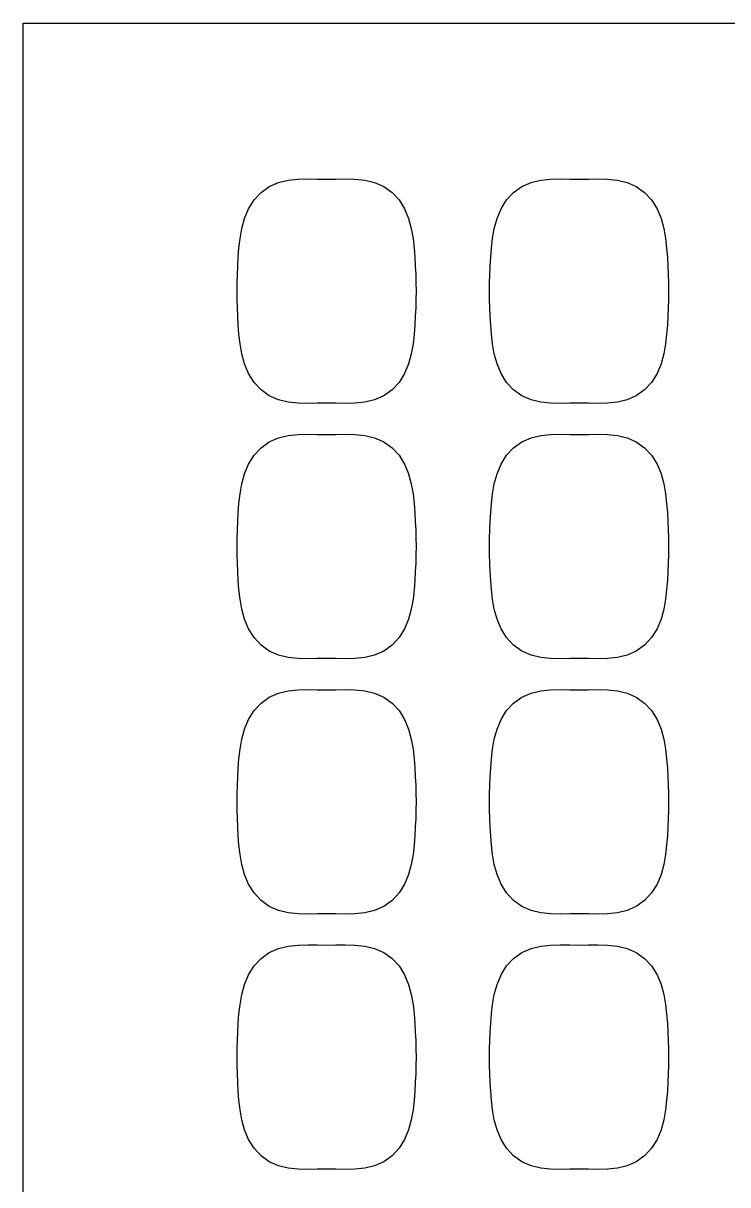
# Model space of a CAD drawing. Extents: x 0 to 108, y 0 to 104.
# Drawn here: x 0 to 28.35, y 56.84 to 103.58 of the extents above; entities that cross this region are included whole.
import ezdxf

# ---------------------------------------------------------------- set-up
doc = ezdxf.new("R2010")
doc.units = 0

msp = doc.modelspace()

# ---------------------------------------------------------------- linework, layer by layer
at = {"layer": 'Layer 1'}
for p, q in [((0, 103.576), (107.809, 103.576)), ((0, 0.000526), (0, 103.576)), ((10.271157, 97.168976), (10.662317, 97.264367)), ((10.662317, 97.264367), (11.058274, 97.305571)), ((11.058274, 97.305571), (11.448587, 97.312909)), ((11.448587, 97.312909), (11.829304, 97.3067)), ((11.829304, 97.3067), (12.203248, 97.302749)), ((12.203248, 97.302749), (12.577192, 97.3067)), ((12.577192, 97.3067), (12.957909, 97.312909)), ((12.957909, 97.312909), (13.348222, 97.305571)), ((13.348222, 97.305571), (13.744179, 97.264367)), ((13.744179, 97.264367), (14.135339, 97.168976)), ((20.431157, 97.168976), (20.822317, 97.264367)), ((20.822317, 97.264367), (21.218274, 97.305571)), ((21.218274, 97.305571), (21.608587, 97.312909)), ((21.608587, 97.312909), (21.989304, 97.3067)), ((21.989304, 97.3067), (22.363248, 97.302749)), ((22.363248, 97.302749), (22.737192, 97.3067)), ((22.737192, 97.3067), (23.117909, 97.312909)), ((23.117909, 97.312909), (23.508222, 97.305571)), ((23.508222, 97.305571), (23.904179, 97.264367)), ((23.904179, 97.264367), (24.295339, 97.168976)), ((9.287049, 96.463704), (9.568142, 96.767939)), ((9.568142, 96.767939), (9.900882, 97.005005)), ((9.900882, 97.005005), (10.271157, 97.168976)), ((14.135339, 97.168976), (14.505614, 97.005005)), ((14.505614, 97.005005), (14.838354, 96.767939)), ((14.838354, 96.767939), (15.119447, 96.463704)), ((19.447049, 96.463704), (19.728142, 96.767939)), ((19.728142, 96.767939), (20.060882, 97.005005)), ((20.060882, 97.005005), (20.431157, 97.168976)), ((24.295339, 97.168976), (24.665614, 97.005005)), ((24.665614, 97.005005), (24.998354, 96.767939)), ((24.998354, 96.767939), (25.279447, 96.463704)), ((9.065505, 96.107258), (9.287049, 96.463704)), ((15.119447, 96.463704), (15.340991, 96.107258)), ((19.225505, 96.107258), (19.447049, 96.463704)), ((25.279447, 96.463704), (25.500991, 96.107258)), ((8.903227, 95.718074), (9.065505, 96.107258)), ((15.340991, 96.107258), (15.503269, 95.718074)), ((19.063227, 95.718074), (19.225505, 96.107258)), ((25.500991, 96.107258), (25.663269, 95.718074)), ((8.792878, 95.315625), (8.903227, 95.718074)), ((15.503269, 95.718074), (15.613618, 95.315625)), ((18.952878, 95.315625), (19.063227, 95.718074)), ((25.663269, 95.718074), (25.773618, 95.315625)), ((8.67886, 94.529919), (8.722605, 94.916281)), ((8.722605, 94.916281), (8.792878, 95.315625)), ((15.613618, 95.315625), (15.683891, 94.916281)), ((15.683891, 94.916281), (15.727636, 94.529919)), ((18.83886, 94.529919), (18.882605, 94.916281)), ((18.882605, 94.916281), (18.952878, 95.315625)), ((25.773618, 95.315625), (25.843891, 94.916281)), ((25.843891, 94.916281), (25.887636, 94.529919)), ((8.650638, 94.159926), (8.67886, 94.529919)), ((15.727636, 94.529919), (15.755858, 94.159926)), ((18.810638, 94.159926), (18.83886, 94.529919)), ((25.887636, 94.529919), (25.915858, 94.159926)), ((8.6306, 93.805455), (8.650638, 94.159926)), ((15.755858, 94.159926), (15.775896, 93.805455)), ((18.7906, 93.805455), (18.810638, 94.159926)), ((25.915858, 94.159926), (25.935896, 93.805455)), ((8.615642, 93.462837), (8.6306, 93.805455)), ((15.775896, 93.805455), (15.790853, 93.462837)), ((18.775642, 93.462837), (18.7906, 93.805455)), ((25.935896, 93.805455), (25.950853, 93.462837)), ((8.602096, 92.7951), (8.605765, 93.127275)), ((8.605765, 93.127275), (8.615642, 93.462837)), ((15.790853, 93.462837), (15.800731, 93.127275)), ((15.800731, 93.127275), (15.8044, 92.7951)), ((18.762096, 92.7951), (18.765765, 93.127275)), ((18.765765, 93.127275), (18.775642, 93.462837)), ((25.950853, 93.462837), (25.960731, 93.127275)), ((25.960731, 93.127275), (25.9644, 92.7951)), ((8.605765, 92.462925), (8.602096, 92.7951)), ((15.8044, 92.7951), (15.800731, 92.462925)), ((18.765765, 92.462925), (18.762096, 92.7951)), ((25.9644, 92.7951), (25.960731, 92.462925)), ((8.615642, 92.127363), (8.605765, 92.462925)), ((8.6306, 91.784745), (8.615642, 92.127363)), ((15.790853, 92.127363), (15.775896, 91.784745)), ((15.800731, 92.462925), (15.790853, 92.127363)), ((18.775642, 92.127363), (18.765765, 92.462925)), ((18.7906, 91.784745), (18.775642, 92.127363)), ((25.950853, 92.127363), (25.935896, 91.784745)), ((25.960731, 92.462925), (25.950853, 92.127363)), ((8.650638, 91.430274), (8.6306, 91.784745)), ((15.775896, 91.784745), (15.755858, 91.430274)), ((18.810638, 91.430274), (18.7906, 91.784745)), ((25.935896, 91.784745), (25.915858, 91.430274)), ((8.67886, 91.060281), (8.650638, 91.430274)), ((15.755858, 91.430274), (15.727636, 91.060281)), ((18.83886, 91.060281), (18.810638, 91.430274)), ((25.915858, 91.430274), (25.887636, 91.060281)), ((8.722605, 90.673919), (8.67886, 91.060281)), ((8.792878, 90.274575), (8.722605, 90.673919)), ((15.683891, 90.673919), (15.613618, 90.274575)), ((15.727636, 91.060281), (15.683891, 90.673919)), ((18.882605, 90.673919), (18.83886, 91.060281)), ((18.952878, 90.274575), (18.882605, 90.673919)), ((25.843891, 90.673919), (25.773618, 90.274575)), ((25.887636, 91.060281), (25.843891, 90.673919)), ((8.903227, 89.872126), (8.792878, 90.274575)), ((15.613618, 90.274575), (15.503269, 89.872126)), ((19.063227, 89.872126), (18.952878, 90.274575)), ((25.773618, 90.274575), (25.663269, 89.872126)), ((9.065505, 89.482942), (8.903227, 89.872126)), ((15.503269, 89.872126), (15.340991, 89.482942)), ((19.225505, 89.482942), (19.063227, 89.872126)), ((25.663269, 89.872126), (25.500991, 89.482942)), ((9.287049, 89.126496), (9.065505, 89.482942)), ((15.340991, 89.482942), (15.119447, 89.126496)), ((19.447049, 89.126496), (19.225505, 89.482942)), ((25.500991, 89.482942), (25.279447, 89.126496)), ((9.568142, 88.822261), (9.287049, 89.126496)), ((9.900882, 88.585195), (9.568142, 88.822261)), ((14.838354, 88.822261), (14.505614, 88.585195)), ((15.119447, 89.126496), (14.838354, 88.822261)), ((19.728142, 88.822261), (19.447049, 89.126496)), ((20.060882, 88.585195), (19.728142, 88.822261)), ((24.998354, 88.822261), (24.665614, 88.585195)), ((25.279447, 89.126496), (24.998354, 88.822261)), ((10.271157, 88.421224), (9.900882, 88.585195)), ((10.662317, 88.325833), (10.271157, 88.421224)), ((14.135339, 88.421224), (13.744179, 88.325833)), ((14.505614, 88.585195), (14.135339, 88.421224)), ((20.431157, 88.421224), (20.060882, 88.585195)), ((20.822317, 88.325833), (20.431157, 88.421224)), ((24.295339, 88.421224), (23.904179, 88.325833)), ((24.665614, 88.585195), (24.295339, 88.421224)), ((11.058274, 88.284629), (10.662317, 88.325833)), ((11.448587, 88.277291), (11.058274, 88.284629)), ((11.829304, 88.2835), (11.448587, 88.277291)), ((12.203248, 88.287451), (11.829304, 88.2835)), ((12.577192, 88.2835), (12.203248, 88.287451)), ((12.957909, 88.277291), (12.577192, 88.2835)), ((13.348222, 88.284629), (12.957909, 88.277291)), ((13.744179, 88.325833), (13.348222, 88.284629)), ((21.218274, 88.284629), (20.822317, 88.325833)), ((21.608587, 88.277291), (21.218274, 88.284629)), ((21.989304, 88.2835), (21.608587, 88.277291)), ((22.363248, 88.287451), (21.989304, 88.2835)), ((22.737192, 88.2835), (22.363248, 88.287451)), ((23.117909, 88.277291), (22.737192, 88.2835)), ((23.508222, 88.284629), (23.117909, 88.277291)), ((23.904179, 88.325833), (23.508222, 88.284629)), ((10.271157, 86.896076), (10.662317, 86.991467)), ((10.662317, 86.991467), (11.058274, 87.032671)), ((11.058274, 87.032671), (11.448587, 87.040009)), ((11.448587, 87.040009), (11.829304, 87.0338)), ((11.829304, 87.0338), (12.203248, 87.029849)), ((12.203248, 87.029849), (12.577192, 87.0338)), ((12.577192, 87.0338), (12.957909, 87.040009)), ((12.957909, 87.040009), (13.348222, 87.032671)), ((13.348222, 87.032671), (13.744179, 86.991467)), ((13.744179, 86.991467), (14.135339, 86.896076)), ((20.431157, 86.896076), (20.822317, 86.991467)), ((20.822317, 86.991467), (21.218274, 87.032671)), ((21.218274, 87.032671), (21.608587, 87.040009)), ((21.608587, 87.040009), (21.989304, 87.0338)), ((21.989304, 87.0338), (22.363248, 87.029849)), ((22.363248, 87.029849), (22.737192, 87.0338)), ((22.737192, 87.0338), (23.117909, 87.040009)), ((23.117909, 87.040009), (23.508222, 87.032671)), ((23.508222, 87.032671), (23.904179, 86.991467)), ((23.904179, 86.991467), (24.295339, 86.896076)), ((9.287049, 86.190804), (9.568142, 86.495039)), ((9.568142, 86.495039), (9.900882, 86.732105)), ((9.900882, 86.732105), (10.271157, 86.896076)), ((14.135339, 86.896076), (14.505614, 86.732105)), ((14.505614, 86.732105), (14.838354, 86.495039)), ((14.838354, 86.495039), (15.119447, 86.190804)), ((19.447049, 86.190804), (19.728142, 86.495039)), ((19.728142, 86.495039), (20.060882, 86.732105)), ((20.060882, 86.732105), (20.431157, 86.896076)), ((24.295339, 86.896076), (24.665614, 86.732105)), ((24.665614, 86.732105), (24.998354, 86.495039)), ((24.998354, 86.495039), (25.279447, 86.190804)), ((9.065505, 85.834358), (9.287049, 86.190804)), ((15.119447, 86.190804), (15.340991, 85.834358)), ((19.225505, 85.834358), (19.447049, 86.190804)), ((25.279447, 86.190804), (25.500991, 85.834358)), ((8.903227, 85.445174), (9.065505, 85.834358)), ((15.340991, 85.834358), (15.503269, 85.445174)), ((19.063227, 85.445174), (19.225505, 85.834358)), ((25.500991, 85.834358), (25.663269, 85.445174)), ((8.792878, 85.042725), (8.903227, 85.445174)), ((15.503269, 85.445174), (15.613618, 85.042725)), ((18.952878, 85.042725), (19.063227, 85.445174)), ((25.663269, 85.445174), (25.773618, 85.042725)), ((8.67886, 84.257019), (8.722605, 84.643381)), ((8.722605, 84.643381), (8.792878, 85.042725)), ((15.613618, 85.042725), (15.683891, 84.643381)), ((15.683891, 84.643381), (15.727636, 84.257019)), ((18.83886, 84.257019), (18.882605, 84.643381)), ((18.882605, 84.643381), (18.952878, 85.042725)), ((25.773618, 85.042725), (25.843891, 84.643381)), ((25.843891, 84.643381), (25.887636, 84.257019)), ((8.650638, 83.887026), (8.67886, 84.257019)), ((15.727636, 84.257019), (15.755858, 83.887026)), ((18.810638, 83.887026), (18.83886, 84.257019)), ((25.887636, 84.257019), (25.915858, 83.887026)), ((8.6306, 83.532555), (8.650638, 83.887026)), ((15.755858, 83.887026), (15.775896, 83.532555)), ((18.7906, 83.532555), (18.810638, 83.887026)), ((25.915858, 83.887026), (25.935896, 83.532555)), ((8.615642, 83.189937), (8.6306, 83.532555)), ((15.775896, 83.532555), (15.790853, 83.189937)), ((18.775642, 83.189937), (18.7906, 83.532555)), ((25.935896, 83.532555), (25.950853, 83.189937)), ((8.602096, 82.5222), (8.605765, 82.854375)), ((8.605765, 82.854375), (8.615642, 83.189937)), ((15.790853, 83.189937), (15.800731, 82.854375)), ((15.800731, 82.854375), (15.8044, 82.5222)), ((18.762096, 82.5222), (18.765765, 82.854375)), ((18.765765, 82.854375), (18.775642, 83.189937)), ((25.950853, 83.189937), (25.960731, 82.854375)), ((25.960731, 82.854375), (25.9644, 82.5222)), ((8.605765, 82.190025), (8.602096, 82.5222)), ((15.8044, 82.5222), (15.800731, 82.190025)), ((18.765765, 82.190025), (18.762096, 82.5222)), ((25.9644, 82.5222), (25.960731, 82.190025)), ((8.615642, 81.854463), (8.605765, 82.190025)), ((8.6306, 81.511845), (8.615642, 81.854463)), ((15.790853, 81.854463), (15.775896, 81.511845)), ((15.800731, 82.190025), (15.790853, 81.854463)), ((18.775642, 81.854463), (18.765765, 82.190025)), ((18.7906, 81.511845), (18.775642, 81.854463)), ((25.950853, 81.854463), (25.935896, 81.511845)), ((25.960731, 82.190025), (25.950853, 81.854463)), ((8.650638, 81.157374), (8.6306, 81.511845)), ((15.775896, 81.511845), (15.755858, 81.157374)), ((18.810638, 81.157374), (18.7906, 81.511845)), ((25.935896, 81.511845), (25.915858, 81.157374)), ((8.67886, 80.787381), (8.650638, 81.157374)), ((15.755858, 81.157374), (15.727636, 80.787381)), ((18.83886, 80.787381), (18.810638, 81.157374)), ((25.915858, 81.157374), (25.887636, 80.787381)), ((8.722605, 80.401019), (8.67886, 80.787381)), ((8.792878, 80.001675), (8.722605, 80.401019)), ((15.683891, 80.401019), (15.613618, 80.001675)), ((15.727636, 80.787381), (15.683891, 80.401019)), ((18.882605, 80.401019), (18.83886, 80.787381)), ((18.952878, 80.001675), (18.882605, 80.401019)), ((25.843891, 80.401019), (25.773618, 80.001675)), ((25.887636, 80.787381), (25.843891, 80.401019)), ((8.903227, 79.599226), (8.792878, 80.001675)), ((15.613618, 80.001675), (15.503269, 79.599226)), ((19.063227, 79.599226), (18.952878, 80.001675)), ((25.773618, 80.001675), (25.663269, 79.599226)), ((9.065505, 79.210042), (8.903227, 79.599226)), ((15.503269, 79.599226), (15.340991, 79.210042)), ((19.225505, 79.210042), (19.063227, 79.599226)), ((25.663269, 79.599226), (25.500991, 79.210042)), ((9.287049, 78.853596), (9.065505, 79.210042)), ((15.340991, 79.210042), (15.119447, 78.853596)), ((19.447049, 78.853596), (19.225505, 79.210042)), ((25.500991, 79.210042), (25.279447, 78.853596)), ((9.568142, 78.549361), (9.287049, 78.853596)), ((9.900882, 78.312295), (9.568142, 78.549361)), ((14.838354, 78.549361), (14.505614, 78.312295)), ((15.119447, 78.853596), (14.838354, 78.549361)), ((19.728142, 78.549361), (19.447049, 78.853596)), ((20.060882, 78.312295), (19.728142, 78.549361)), ((24.998354, 78.549361), (24.665614, 78.312295)), ((25.279447, 78.853596), (24.998354, 78.549361)), ((10.271157, 78.148324), (9.900882, 78.312295)), ((10.662317, 78.052933), (10.271157, 78.148324)), ((11.058274, 78.011729), (10.662317, 78.052933)), ((13.744179, 78.052933), (13.348222, 78.011729)), ((14.135339, 78.148324), (13.744179, 78.052933)), ((14.505614, 78.312295), (14.135339, 78.148324)), ((20.431157, 78.148324), (20.060882, 78.312295)), ((20.822317, 78.052933), (20.431157, 78.148324)), ((21.218274, 78.011729), (20.822317, 78.052933)), ((23.904179, 78.052933), (23.508222, 78.011729)), ((24.295339, 78.148324), (23.904179, 78.052933)), ((24.665614, 78.312295), (24.295339, 78.148324)), ((11.448587, 78.004391), (11.058274, 78.011729)), ((11.829304, 78.0106), (11.448587, 78.004391)), ((12.203248, 78.014551), (11.829304, 78.0106)), ((12.577192, 78.0106), (12.203248, 78.014551)), ((12.957909, 78.004391), (12.577192, 78.0106)), ((13.348222, 78.011729), (12.957909, 78.004391)), ((21.608587, 78.004391), (21.218274, 78.011729)), ((21.989304, 78.0106), (21.608587, 78.004391)), ((22.363248, 78.014551), (21.989304, 78.0106)), ((22.737192, 78.0106), (22.363248, 78.014551)), ((23.117909, 78.004391), (22.737192, 78.0106)), ((23.508222, 78.011729), (23.117909, 78.004391)), ((10.271157, 76.623276), (10.662317, 76.718667)), ((10.662317, 76.718667), (11.058274, 76.759871)), ((11.058274, 76.759871), (11.448587, 76.767209)), ((11.448587, 76.767209), (11.829304, 76.761)), ((11.829304, 76.761), (12.203248, 76.757049)), ((12.203248, 76.757049), (12.577192, 76.761)), ((12.577192, 76.761), (12.957909, 76.767209)), ((12.957909, 76.767209), (13.348222, 76.759871)), ((13.348222, 76.759871), (13.744179, 76.718667)), ((13.744179, 76.718667), (14.135339, 76.623276)), ((20.431157, 76.623276), (20.822317, 76.718667)), ((20.822317, 76.718667), (21.218274, 76.759871)), ((21.218274, 76.759871), (21.608587, 76.767209)), ((21.608587, 76.767209), (21.989304, 76.761)), ((21.989304, 76.761), (22.363248, 76.757049)), ((22.363248, 76.757049), (22.737192, 76.761)), ((22.737192, 76.761), (23.117909, 76.767209)), ((23.117909, 76.767209), (23.508222, 76.759871)), ((23.508222, 76.759871), (23.904179, 76.718667)), ((23.904179, 76.718667), (24.295339, 76.623276)), ((9.287049, 75.918004), (9.568142, 76.222239)), ((9.568142, 76.222239), (9.900882, 76.459305)), ((9.900882, 76.459305), (10.271157, 76.623276)), ((14.135339, 76.623276), (14.505614, 76.459305)), ((14.505614, 76.459305), (14.838354, 76.222239)), ((14.838354, 76.222239), (15.119447, 75.918004)), ((19.447049, 75.918004), (19.728142, 76.222239)), ((19.728142, 76.222239), (20.060882, 76.459305)), ((20.060882, 76.459305), (20.431157, 76.623276)), ((24.295339, 76.623276), (24.665614, 76.459305)), ((24.665614, 76.459305), (24.998354, 76.222239)), ((24.998354, 76.222239), (25.279447, 75.918004)), ((9.065505, 75.561558), (9.287049, 75.918004)), ((15.119447, 75.918004), (15.340991, 75.561558)), ((19.225505, 75.561558), (19.447049, 75.918004)), ((25.279447, 75.918004), (25.500991, 75.561558)), ((8.903227, 75.172374), (9.065505, 75.561558)), ((15.340991, 75.561558), (15.503269, 75.172374)), ((19.063227, 75.172374), (19.225505, 75.561558)), ((25.500991, 75.561558), (25.663269, 75.172374)), ((8.792878, 74.769925), (8.903227, 75.172374)), ((15.503269, 75.172374), (15.613618, 74.769925)), ((18.952878, 74.769925), (19.063227, 75.172374)), ((25.663269, 75.172374), (25.773618, 74.769925)), ((8.67886, 73.984219), (8.722605, 74.370581)), ((8.722605, 74.370581), (8.792878, 74.769925)), ((15.613618, 74.769925), (15.683891, 74.370581)), ((15.683891, 74.370581), (15.727636, 73.984219)), ((18.83886, 73.984219), (18.882605, 74.370581)), ((18.882605, 74.370581), (18.952878, 74.769925)), ((25.773618, 74.769925), (25.843891, 74.370581)), ((25.843891, 74.370581), (25.887636, 73.984219)), ((8.650638, 73.614226), (8.67886, 73.984219)), ((15.727636, 73.984219), (15.755858, 73.614226)), ((18.810638, 73.614226), (18.83886, 73.984219)), ((25.887636, 73.984219), (25.915858, 73.614226)), ((8.6306, 73.259755), (8.650638, 73.614226)), ((15.755858, 73.614226), (15.775896, 73.259755)), ((18.7906, 73.259755), (18.810638, 73.614226)), ((25.915858, 73.614226), (25.935896, 73.259755)), ((8.605765, 72.581575), (8.615642, 72.917137)), ((8.615642, 72.917137), (8.6306, 73.259755)), ((15.775896, 73.259755), (15.790853, 72.917137)), ((15.790853, 72.917137), (15.800731, 72.581575)), ((18.765765, 72.581575), (18.775642, 72.917137)), ((18.775642, 72.917137), (18.7906, 73.259755)), ((25.935896, 73.259755), (25.950853, 72.917137)), ((25.950853, 72.917137), (25.960731, 72.581575)), ((8.602096, 72.2494), (8.605765, 72.581575)), ((15.800731, 72.581575), (15.8044, 72.2494)), ((18.762096, 72.2494), (18.765765, 72.581575)), ((25.960731, 72.581575), (25.9644, 72.2494)), ((8.605765, 71.917225), (8.602096, 72.2494)), ((15.8044, 72.2494), (15.800731, 71.917225)), ((18.765765, 71.917225), (18.762096, 72.2494)), ((25.9644, 72.2494), (25.960731, 71.917225)), ((8.615642, 71.581663), (8.605765, 71.917225)), ((8.6306, 71.239045), (8.615642, 71.581663)), ((15.790853, 71.581663), (15.775896, 71.239045)), ((15.800731, 71.917225), (15.790853, 71.581663)), ((18.775642, 71.581663), (18.765765, 71.917225)), ((18.7906, 71.239045), (18.775642, 71.581663)), ((25.950853, 71.581663), (25.935896, 71.239045)), ((25.960731, 71.917225), (25.950853, 71.581663)), ((8.650638, 70.884574), (8.6306, 71.239045)), ((15.775896, 71.239045), (15.755858, 70.884574)), ((18.810638, 70.884574), (18.7906, 71.239045)), ((25.935896, 71.239045), (25.915858, 70.884574)), ((8.67886, 70.514581), (8.650638, 70.884574)), ((15.755858, 70.884574), (15.727636, 70.514581)), ((18.83886, 70.514581), (18.810638, 70.884574)), ((25.915858, 70.884574), (25.887636, 70.514581)), ((8.722605, 70.128219), (8.67886, 70.514581)), ((8.792878, 69.728875), (8.722605, 70.128219)), ((15.683891, 70.128219), (15.613618, 69.728875)), ((15.727636, 70.514581), (15.683891, 70.128219)), ((18.882605, 70.128219), (18.83886, 70.514581)), ((18.952878, 69.728875), (18.882605, 70.128219)), ((25.843891, 70.128219), (25.773618, 69.728875)), ((25.887636, 70.514581), (25.843891, 70.128219)), ((8.903227, 69.326426), (8.792878, 69.728875)), ((15.613618, 69.728875), (15.503269, 69.326426)), ((19.063227, 69.326426), (18.952878, 69.728875)), ((25.773618, 69.728875), (25.663269, 69.326426)), ((9.065505, 68.937242), (8.903227, 69.326426)), ((15.503269, 69.326426), (15.340991, 68.937242)), ((19.225505, 68.937242), (19.063227, 69.326426)), ((25.663269, 69.326426), (25.500991, 68.937242)), ((9.287049, 68.580796), (9.065505, 68.937242)), ((15.340991, 68.937242), (15.119447, 68.580796)), ((19.447049, 68.580796), (19.225505, 68.937242)), ((25.500991, 68.937242), (25.279447, 68.580796)), ((9.568142, 68.276561), (9.287049, 68.580796)), ((9.900882, 68.039495), (9.568142, 68.276561)), ((14.838354, 68.276561), (14.505614, 68.039495)), ((15.119447, 68.580796), (14.838354, 68.276561)), ((19.728142, 68.276561), (19.447049, 68.580796)), ((20.060882, 68.039495), (19.728142, 68.276561)), ((24.998354, 68.276561), (24.665614, 68.039495)), ((25.279447, 68.580796), (24.998354, 68.276561)), ((10.271157, 67.875524), (9.900882, 68.039495)), ((10.662317, 67.780133), (10.271157, 67.875524)), ((11.058274, 67.738929), (10.662317, 67.780133)), ((13.744179, 67.780133), (13.348222, 67.738929)), ((14.135339, 67.875524), (13.744179, 67.780133)), ((14.505614, 68.039495), (14.135339, 67.875524)), ((20.431157, 67.875524), (20.060882, 68.039495)), ((20.822317, 67.780133), (20.431157, 67.875524)), ((21.218274, 67.738929), (20.822317, 67.780133)), ((23.904179, 67.780133), (23.508222, 67.738929)), ((24.295339, 67.875524), (23.904179, 67.780133)), ((24.665614, 68.039495), (24.295339, 67.875524)), ((11.448587, 67.731591), (11.058274, 67.738929)), ((11.829304, 67.7378), (11.448587, 67.731591)), ((12.203248, 67.741751), (11.829304, 67.7378)), ((12.577192, 67.7378), (12.203248, 67.741751)), ((12.957909, 67.731591), (12.577192, 67.7378)), ((13.348222, 67.738929), (12.957909, 67.731591)), ((21.608587, 67.731591), (21.218274, 67.738929)), ((21.989304, 67.7378), (21.608587, 67.731591)), ((22.363248, 67.741751), (21.989304, 67.7378)), ((22.737192, 67.7378), (22.363248, 67.741751)), ((23.117909, 67.731591), (22.737192, 67.7378)), ((23.508222, 67.738929), (23.117909, 67.731591)), ((10.271157, 66.350376), (10.662317, 66.445767)), ((10.662317, 66.445767), (11.058274, 66.486971)), ((11.058274, 66.486971), (11.448587, 66.494309)), ((11.448587, 66.494309), (11.829304, 66.4881)), ((11.829304, 66.4881), (12.203248, 66.484149)), ((12.203248, 66.484149), (12.577192, 66.4881)), ((12.577192, 66.4881), (12.957909, 66.494309)), ((12.957909, 66.494309), (13.348222, 66.486971)), ((13.348222, 66.486971), (13.744179, 66.445767)), ((13.744179, 66.445767), (14.135339, 66.350376)), ((20.431157, 66.350376), (20.822317, 66.445767)), ((20.822317, 66.445767), (21.218274, 66.486971)), ((21.218274, 66.486971), (21.608587, 66.494309)), ((21.608587, 66.494309), (21.989304, 66.4881)), ((21.989304, 66.4881), (22.363248, 66.484149)), ((22.363248, 66.484149), (22.737192, 66.4881)), ((22.737192, 66.4881), (23.117909, 66.494309)), ((23.117909, 66.494309), (23.508222, 66.486971)), ((23.508222, 66.486971), (23.904179, 66.445767)), ((23.904179, 66.445767), (24.295339, 66.350376)), ((9.287049, 65.645104), (9.568142, 65.949339)), ((9.568142, 65.949339), (9.900882, 66.186405)), ((9.900882, 66.186405), (10.271157, 66.350376)), ((14.135339, 66.350376), (14.505614, 66.186405)), ((14.505614, 66.186405), (14.838354, 65.949339)), ((14.838354, 65.949339), (15.119447, 65.645104)), ((19.447049, 65.645104), (19.728142, 65.949339)), ((19.728142, 65.949339), (20.060882, 66.186405)), ((20.060882, 66.186405), (20.431157, 66.350376)), ((24.295339, 66.350376), (24.665614, 66.186405)), ((24.665614, 66.186405), (24.998354, 65.949339)), ((24.998354, 65.949339), (25.279447, 65.645104)), ((9.065505, 65.288658), (9.287049, 65.645104)), ((15.119447, 65.645104), (15.340991, 65.288658)), ((19.225505, 65.288658), (19.447049, 65.645104)), ((25.279447, 65.645104), (25.500991, 65.288658)), ((8.903227, 64.899474), (9.065505, 65.288658)), ((15.340991, 65.288658), (15.503269, 64.899474)), ((19.063227, 64.899474), (19.225505, 65.288658)), ((25.500991, 65.288658), (25.663269, 64.899474)), ((8.722605, 64.097681), (8.792878, 64.497025)), ((8.792878, 64.497025), (8.903227, 64.899474)), ((15.503269, 64.899474), (15.613618, 64.497025)), ((15.613618, 64.497025), (15.683891, 64.097681)), ((18.882605, 64.097681), (18.952878, 64.497025)), ((18.952878, 64.497025), (19.063227, 64.899474)), ((25.663269, 64.899474), (25.773618, 64.497025)), ((25.773618, 64.497025), (25.843891, 64.097681)), ((8.67886, 63.711319), (8.722605, 64.097681)), ((15.683891, 64.097681), (15.727636, 63.711319)), ((18.83886, 63.711319), (18.882605, 64.097681)), ((25.843891, 64.097681), (25.887636, 63.711319)), ((8.650638, 63.341326), (8.67886, 63.711319)), ((15.727636, 63.711319), (15.755858, 63.341326)), ((18.810638, 63.341326), (18.83886, 63.711319)), ((25.887636, 63.711319), (25.915858, 63.341326)), ((8.6306, 62.986855), (8.650638, 63.341326)), ((15.755858, 63.341326), (15.775896, 62.986855)), ((18.7906, 62.986855), (18.810638, 63.341326)), ((25.915858, 63.341326), (25.935896, 62.986855)), ((8.605765, 62.308675), (8.615642, 62.644237)), ((8.615642, 62.644237), (8.6306, 62.986855)), ((15.775896, 62.986855), (15.790853, 62.644237)), ((15.790853, 62.644237), (15.800731, 62.308675)), ((18.765765, 62.308675), (18.775642, 62.644237)), ((18.775642, 62.644237), (18.7906, 62.986855)), ((25.935896, 62.986855), (25.950853, 62.644237)), ((25.950853, 62.644237), (25.960731, 62.308675)), ((8.602096, 61.9765), (8.605765, 62.308675)), ((15.800731, 62.308675), (15.8044, 61.9765)), ((18.762096, 61.9765), (18.765765, 62.308675)), ((25.960731, 62.308675), (25.9644, 61.9765)), ((8.605765, 61.644325), (8.602096, 61.9765)), ((15.8044, 61.9765), (15.800731, 61.644325)), ((18.765765, 61.644325), (18.762096, 61.9765)), ((25.9644, 61.9765), (25.960731, 61.644325)), ((8.615642, 61.308763), (8.605765, 61.644325)), ((8.6306, 60.966145), (8.615642, 61.308763)), ((15.790853, 61.308763), (15.775896, 60.966145)), ((15.800731, 61.644325), (15.790853, 61.308763)), ((18.775642, 61.308763), (18.765765, 61.644325)), ((18.7906, 60.966145), (18.775642, 61.308763)), ((25.950853, 61.308763), (25.935896, 60.966145)), ((25.960731, 61.644325), (25.950853, 61.308763)), ((8.650638, 60.611674), (8.6306, 60.966145)), ((15.775896, 60.966145), (15.755858, 60.611674)), ((18.810638, 60.611674), (18.7906, 60.966145)), ((25.935896, 60.966145), (25.915858, 60.611674)), ((8.67886, 60.241681), (8.650638, 60.611674)), ((15.755858, 60.611674), (15.727636, 60.241681)), ((18.83886, 60.241681), (18.810638, 60.611674)), ((25.915858, 60.611674), (25.887636, 60.241681)), ((8.722605, 59.855319), (8.67886, 60.241681)), ((8.792878, 59.455975), (8.722605, 59.855319)), ((15.683891, 59.855319), (15.613618, 59.455975)), ((15.727636, 60.241681), (15.683891, 59.855319)), ((18.882605, 59.855319), (18.83886, 60.241681)), ((18.952878, 59.455975), (18.882605, 59.855319)), ((25.843891, 59.855319), (25.773618, 59.455975)), ((25.887636, 60.241681), (25.843891, 59.855319)), ((8.903227, 59.053526), (8.792878, 59.455975)), ((15.613618, 59.455975), (15.503269, 59.053526)), ((19.063227, 59.053526), (18.952878, 59.455975)), ((25.773618, 59.455975), (25.663269, 59.053526)), ((9.065505, 58.664342), (8.903227, 59.053526)), ((15.503269, 59.053526), (15.340991, 58.664342)), ((19.225505, 58.664342), (19.063227, 59.053526)), ((25.663269, 59.053526), (25.500991, 58.664342)), ((9.287049, 58.307896), (9.065505, 58.664342)), ((15.340991, 58.664342), (15.119447, 58.307896)), ((19.447049, 58.307896), (19.225505, 58.664342)), ((25.500991, 58.664342), (25.279447, 58.307896)), ((9.568142, 58.003661), (9.287049, 58.307896)), ((9.900882, 57.766595), (9.568142, 58.003661)), ((14.838354, 58.003661), (14.505614, 57.766595)), ((15.119447, 58.307896), (14.838354, 58.003661)), ((19.728142, 58.003661), (19.447049, 58.307896)), ((20.060882, 57.766595), (19.728142, 58.003661)), ((24.998354, 58.003661), (24.665614, 57.766595)), ((25.279447, 58.307896), (24.998354, 58.003661)), ((10.271157, 57.602624), (9.900882, 57.766595)), ((10.662317, 57.507233), (10.271157, 57.602624)), ((11.058274, 57.466029), (10.662317, 57.507233)), ((13.744179, 57.507233), (13.348222, 57.466029)), ((14.135339, 57.602624), (13.744179, 57.507233)), ((14.505614, 57.766595), (14.135339, 57.602624)), ((20.431157, 57.602624), (20.060882, 57.766595)), ((20.822317, 57.507233), (20.431157, 57.602624)), ((21.218274, 57.466029), (20.822317, 57.507233)), ((23.904179, 57.507233), (23.508222, 57.466029)), ((24.295339, 57.602624), (23.904179, 57.507233)), ((24.665614, 57.766595), (24.295339, 57.602624)), ((11.448587, 57.458691), (11.058274, 57.466029)), ((11.829304, 57.4649), (11.448587, 57.458691)), ((12.203248, 57.468851), (11.829304, 57.4649)), ((12.577192, 57.4649), (12.203248, 57.468851)), ((12.957909, 57.458691), (12.577192, 57.4649)), ((13.348222, 57.466029), (12.957909, 57.458691)), ((21.608587, 57.458691), (21.218274, 57.466029)), ((21.989304, 57.4649), (21.608587, 57.458691)), ((22.363248, 57.468851), (21.989304, 57.4649)), ((22.737192, 57.4649), (22.363248, 57.468851)), ((23.117909, 57.458691), (22.737192, 57.4649)), ((23.508222, 57.466029), (23.117909, 57.458691))]:
    msp.add_line(p, q, dxfattribs=at)

doc.saveas('drawing.dxf')
